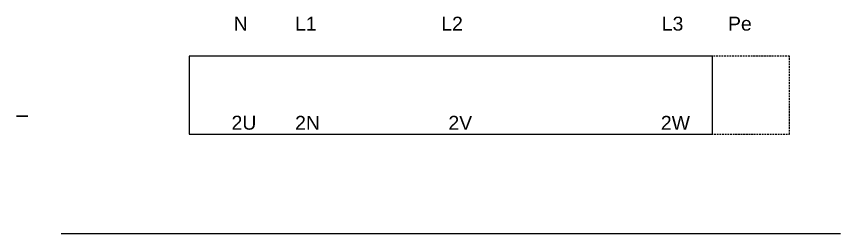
# Model space of a CAD drawing. Header units: millimetres. Extents: x -18178 to 96133, y -22425 to 61598.
# Drawn here: x 79420 to 82380, y -8108 to -7329 of the extents above; entities that cross this region are included whole.
import ezdxf
from ezdxf.enums import TextEntityAlignment as Align

# ---------------------------------------------------------------- set-up
doc = ezdxf.new("R2010")
doc.units = ezdxf.units.MM
doc.linetypes.add('DASHDOT', pattern=[25.4, 12.7, -6.35, 0, -6.35])
doc.linetypes.add('HIDDEN', pattern=[9.525, 6.35, -3.175])
doc.layers.add('EAE-BB-A-IN-001-KXA 3200A', color=30, linetype='Continuous')
doc.layers.add('EAE-TX-TRF-A-1', color=7, linetype='Continuous')
doc.styles.get("Standard").update_dxf_attribs({"font": 'arial.ttf'})

# ---------------------------------------------------------------- blocks, each defined once
blk = doc.blocks.new('TX-1- 1600KVA')
at = {"color": 0, "linetype": 'DASHDOT'}
blk.add_line((-1280, 0), (1280, 0), dxfattribs=at)
at = {"color": 0}
for s, p in [('2U', (-742.9, 397.6, 2090)), ('2N', (-514.5, 397.6, 2090)), ('2V', (34.1, 397.6, 2090)), ('2W', (807, 397.6, 2090))]:
    blk.add_text(s, height=50, dxfattribs=at).set_placement(p, align=Align.MIDDLE)

msp = doc.modelspace()

# ---------------------------------------------------------------- linework, layer by layer
at = {"layer": 'EAE-BB-A-IN-001-KXA 3200A', "extrusion": (0, -1, -4.79626e-16)}
for centre in [(79439.94868, 3022.44655, 7686.8493), (79439.94868, 2832.8456, 7686.8493)]:
    msp.add_circle(centre, 20.12697, dxfattribs=at)
at = {"layer": 'EAE-TX-TRF-A-1'}
msp.add_line((79579.88982, -8107.8493), (82379.88982, -8107.8493), dxfattribs=at)
at = {"layer": 'EAE-TX-TRF-A-1', "elevation": 2705}
msp.add_lwpolyline([(80039.88982, -7751.8493), (81919.88982, -7751.8493), (81919.88982, -7471.8493), (80039.88982, -7471.8493)], close=True, dxfattribs=at)
at = {"layer": 'EAE-TX-TRF-A-1', "color": 6, "linetype": 'HIDDEN', "elevation": 2705}
msp.add_lwpolyline([(80039.88982, -7751.8493), (82196.85704, -7751.8493), (82196.85704, -7471.8493), (80039.88982, -7471.8493)], close=True, dxfattribs=at)

# ---------------------------------------------------------------- block references
at = {"layer": 'EAE-TX-TRF-A-1', "color": 143, "true_color": 0x7aafdf}
msp.add_blockref('TX-1- 1600KVA', (80979.88982, -8107.8493), dxfattribs=at)

# ---------------------------------------------------------------- texts
at = {"layer": 'EAE-TX-TRF-A-1'}
for s, p in [('N', (80199.95896, -7379.8015, 2706.5)), ('L1', (80420.46797, -7379.8015, 2706.5)), ('L2', (80945.62687, -7379.8015, 2706.5)), ('L3', (81737.71757, -7379.8015, 2706.5)), ('Pe', (81975.63501, -7379.8015, 2706.5))]:
    msp.add_text(s, height=50, dxfattribs=at).set_placement(p)

doc.saveas('drawing.dxf')
